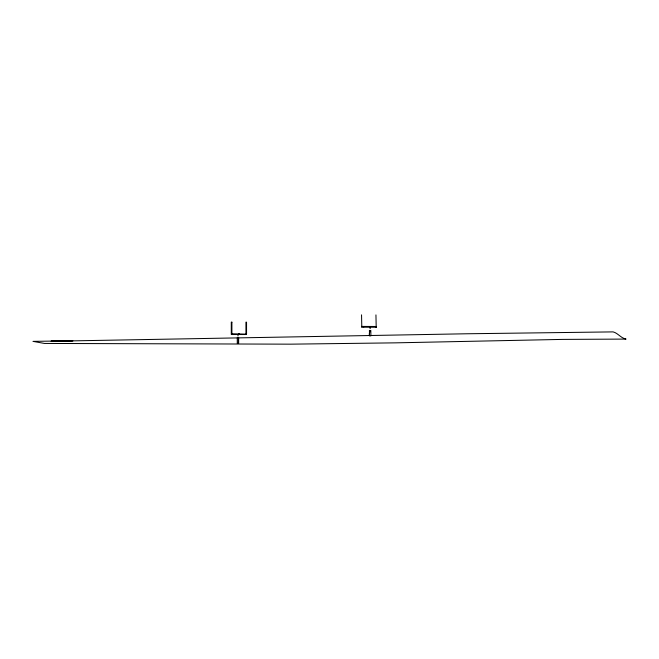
<?xml version="1.0" encoding="UTF-8"?>
<svg xmlns="http://www.w3.org/2000/svg" width="659" height="659" viewBox="0 0 659 659"><rect width="100%" height="100%" fill="white"/><g stroke="black" fill="none" stroke-linecap="round" stroke-linejoin="round"><path stroke-width="0.99" d="M239.266 334.146L238.566 334.237L239.258 334.047M369.724 330.381C371.454 329.294 367.376 335.785 370.35 335.909M370.193 328.577L370.094 328.586A1.936 0.832 -89.8 0 0 369.806 327.259M51.995 341.238L466.696 333.775L613.076 331.889C617.705 332.894 620.959 338.199 626.05 339.088L562.588 339.401L395.293 342.853L290.726 344.163L44.466 343.446L32.983 341.37L71.048 340.818M72.91 340.909L51.064 341.214L66.007 341.057M68.001 341.032L71.979 340.991M231.869 333.759L246.524 334.146L245.955 334.146L245.939 322.169L246.548 322.169L246.548 334.146M231.309 334.525L246.524 334.525M375.902 326.477L361.511 326.419L363.949 326.815M361.519 327.185L376.47 327.251M375.943 314.911L376.182 326.477M370.795 330.357L370.91 335.876M369.419 330.39L369.526 335.909M361.544 314.845L361.791 326.798M238.912 334.525L238.912 334.146A1.936 0.766 -90 0 0 237.957 335.983M238.344 337.828L238.344 343.355M375.91 326.864L376.495 326.856L375.951 326.856M231.894 322.169L231.284 322.169L231.284 334.146L231.894 334.146L231.894 322.169M238.649 337.828L237.273 337.828L237.273 343.355L238.649 343.355L238.649 337.828"/></g></svg>
